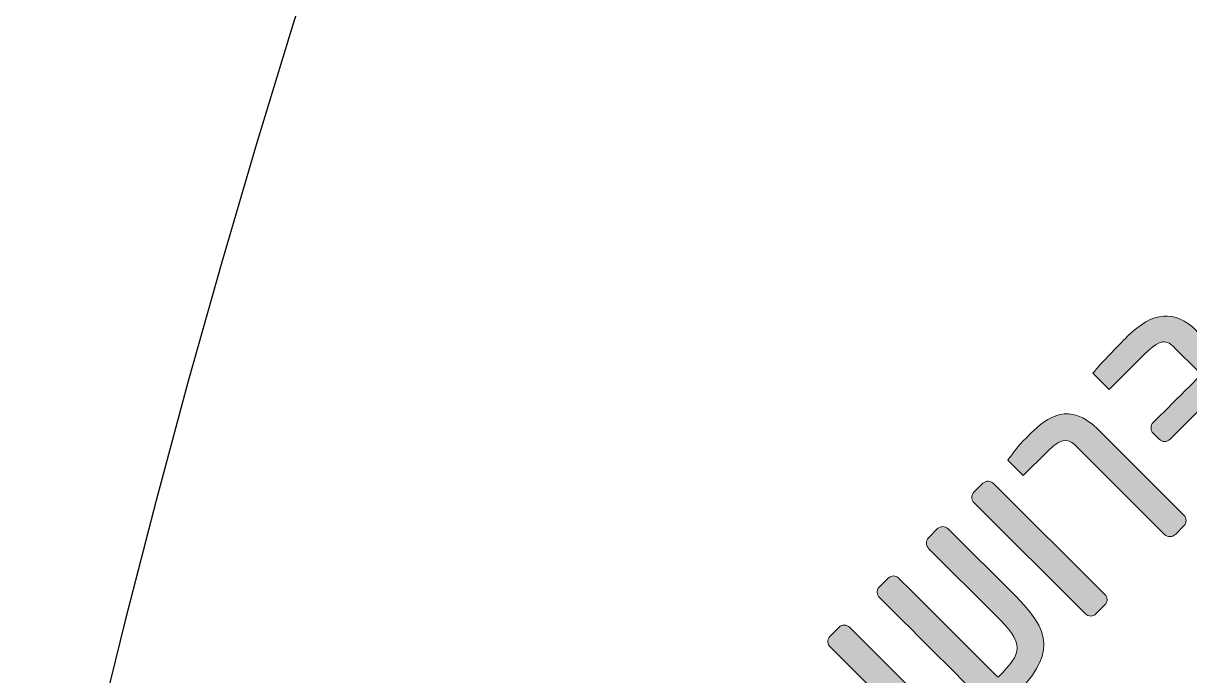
# Model space of a CAD drawing. Extents: x 16295159345 to 16296660660, y -37409619871 to -37408926496.
# Drawn here: x 16295159508.85 to 16295159529.92, y -37408926783.52 to -37408926771.72 of the extents above; entities that cross this region are included whole.
import ezdxf

# ---------------------------------------------------------------- set-up
doc = ezdxf.new("R2010")
doc.units = 0
doc.header["$LTSCALE"] = 10
doc.header["$MEASUREMENT"] = 0
doc.linetypes.add('DASHED', pattern=[19.05, 12.7, -6.35])
doc.layers.add('BODY', color=7, linetype='CONTINUOUS')
doc.layers.add('Default', color=7, linetype='CONTINUOUS')
doc.layers.add('레이어 1', color=7, linetype='CONTINUOUS', lineweight=0)

msp = doc.modelspace()

# ---------------------------------------------------------------- hatches: boundary and pattern name
at = {"layer": '레이어 1'}
h = msp.add_hatch(color=7, dxfattribs=at)
h.dxf.hatch_style = 2
edge = h.paths.add_edge_path()
edge.add_spline(control_points=[(16295159531.1388, -37408926778.377869), (16295159531.1388, -37408926778.377869), (16295159530.038601, -37408926777.279488), (16295159530.038601, -37408926777.279488), (16295159529.65373, -37408926776.895264), (16295159529.24733, -37408926776.928459), (16295159528.795731, -37408926777.380814), (16295159528.59639, -37408926777.580482), (16295159528.328739, -37408926777.855911), (16295159528.230391, -37408926777.974693), (16295159528.231951, -37408926777.973129), (16295159528.183029, -37408926778.032608), (16295159528.183029, -37408926778.032608), (16295159528.183029, -37408926778.032608), (16295159528.168909, -37408926778.049858), (16295159528.168909, -37408926778.049858), (16295159528.168909, -37408926778.049858), (16295159528.46327, -37408926778.343727), (16295159528.46327, -37408926778.343727), (16295159528.46327, -37408926778.343727), (16295159529.108219, -37408926777.697731), (16295159529.108219, -37408926777.697731), (16295159529.43133, -37408926777.374077), (16295159529.522619, -37408926777.465218), (16295159529.688169, -37408926777.630493), (16295159529.688169, -37408926777.630493), (16295159530.095881, -37408926778.037529), (16295159530.12772, -37408926778.069313), (16295159530.094509, -37408926778.102577), (16295159529.26079, -37408926778.937691), (16295159529.26079, -37408926778.937691), (16295159529.206181, -37408926778.992393), (16295159529.205111, -37408926779.080276), (16295159529.258551, -37408926779.133636), (16295159529.258551, -37408926779.133636), (16295159529.367661, -37408926779.242569), (16295159529.367661, -37408926779.242569), (16295159529.421431, -37408926779.296249), (16295159529.509451, -37408926779.295158), (16295159529.56406, -37408926779.240463), (16295159529.56406, -37408926779.240463), (16295159530.397791, -37408926778.405342), (16295159530.43099, -37408926778.372093), (16295159530.46261, -37408926778.403648), (16295159530.78837, -37408926778.728867), (16295159530.78837, -37408926778.728867), (16295159530.953699, -37408926778.893929), (16295159531.044769, -37408926778.984863), (16295159530.721661, -37408926779.308502), (16295159530.721661, -37408926779.308502), (16295159530.0744, -37408926779.951714), (16295159530.0744, -37408926779.951714), (16295159530.0744, -37408926779.951714), (16295159530.366989, -37408926780.243813), (16295159530.366989, -37408926780.243813), (16295159530.366989, -37408926780.243813), (16295159530.44272, -37408926780.18264), (16295159530.44272, -37408926780.18264), (16295159530.581039, -37408926780.067032), (16295159530.87776, -37408926779.781616), (16295159531.03887, -37408926779.620247), (16295159531.490471, -37408926779.1679), (16295159531.52323, -37408926778.761673), (16295159531.1388, -37408926778.377869)], knot_values=[0, 0, 0, 0, 1, 1, 1, 2, 2, 2, 3, 3, 3, 4, 4, 4, 5, 5, 5, 6, 6, 6, 7, 7, 7, 8, 8, 8, 9, 9, 9, 10, 10, 10, 11, 11, 11, 12, 12, 12, 13, 13, 13, 14, 14, 14, 15, 15, 15, 16, 16, 16, 17, 17, 17, 18, 18, 18, 19, 19, 19, 20, 20, 20, 21, 21, 21, 21], degree=3, periodic=0)
h = msp.add_hatch(color=7, dxfattribs=at)
h.dxf.hatch_style = 2
edge = h.paths.add_edge_path()
edge.add_spline(control_points=[(16295159529.811609, -37408926780.809669), (16295159529.86557, -37408926780.755623), (16295159529.866671, -37408926780.665237), (16295159529.813681, -37408926780.612343), (16295159529.813681, -37408926780.612343), (16295159528.259899, -37408926779.061127), (16295159528.259899, -37408926779.061127), (16295159527.753229, -37408926778.555298), (16295159527.342871, -37408926778.836067), (16295159527.04233, -37408926779.137108), (16295159526.82181, -37408926779.357986), (16295159526.77458, -37408926779.424011), (16295159526.7202, -37408926779.500313), (16295159526.7202, -37408926779.500313), (16295159526.688129, -37408926779.544441), (16295159526.688129, -37408926779.544441), (16295159526.688471, -37408926779.543663), (16295159526.64385, -37408926779.601044), (16295159526.64385, -37408926779.601044), (16295159526.64385, -37408926779.601044), (16295159526.630739, -37408926779.618187), (16295159526.630739, -37408926779.618187), (16295159526.630739, -37408926779.618187), (16295159526.911289, -37408926779.898277), (16295159526.911289, -37408926779.898277), (16295159526.911289, -37408926779.898277), (16295159527.353951, -37408926779.454903), (16295159527.353951, -37408926779.454903), (16295159527.653391, -37408926779.154968), (16295159527.766609, -37408926779.267998), (16295159527.876499, -37408926779.377708), (16295159527.876499, -37408926779.377708), (16295159529.464001, -37408926780.962593), (16295159529.464001, -37408926780.962593), (16295159529.516991, -37408926781.015488), (16295159529.606991, -37408926781.014633), (16295159529.66078, -37408926780.960747), (16295159529.66078, -37408926780.960747), (16295159529.811609, -37408926780.809669), (16295159529.811609, -37408926780.809669)], knot_values=[0, 0, 0, 0, 1, 1, 1, 2, 2, 2, 3, 3, 3, 4, 4, 4, 5, 5, 5, 6, 6, 6, 7, 7, 7, 8, 8, 8, 9, 9, 9, 10, 10, 10, 11, 11, 11, 12, 12, 12, 13, 13, 13, 13], degree=3, periodic=0)
h = msp.add_hatch(color=7, dxfattribs=at)
h.dxf.hatch_style = 2
edge = h.paths.add_edge_path()
edge.add_spline(control_points=[(16295159528.386789, -37408926782.236847), (16295159528.44503, -37408926782.178513), (16295159528.43161, -37408926782.095543), (16295159528.385071, -37408926782.04908), (16295159528.385071, -37408926782.04908), (16295159526.37361, -37408926780.040947), (16295159526.37361, -37408926780.040947), (16295159526.32007, -37408926779.987488), (16295159526.234739, -37408926779.985893), (16295159526.18351, -37408926780.037209), (16295159526.18351, -37408926780.037209), (16295159526.020559, -37408926780.200417), (16295159526.020559, -37408926780.200417), (16295159525.96221, -37408926780.258881), (16295159525.97657, -37408926780.342903), (16295159526.024441, -37408926780.390694), (16295159526.024441, -37408926780.390694), (16295159528.0359, -37408926782.398827), (16295159528.0359, -37408926782.398827), (16295159528.08901, -37408926782.451851), (16295159528.17148, -37408926782.452507), (16295159528.223841, -37408926782.400063), (16295159528.223841, -37408926782.400063), (16295159528.386789, -37408926782.236847), (16295159528.386789, -37408926782.236847)], knot_values=[0, 0, 0, 0, 1, 1, 1, 2, 2, 2, 3, 3, 3, 4, 4, 4, 5, 5, 5, 6, 6, 6, 7, 7, 7, 8, 8, 8, 8], degree=3, periodic=0)
h = msp.add_hatch(color=7, dxfattribs=at)
h.dxf.hatch_style = 2
edge = h.paths.add_edge_path()
edge.add_spline(control_points=[(16295159526.79281, -37408926782.09713), (16295159526.79281, -37408926782.09713), (16295159525.554779, -37408926780.861137), (16295159525.554779, -37408926780.861137), (16295159525.50123, -37408926780.807678), (16295159525.415689, -37408926780.806297), (16295159525.364111, -37408926780.857964), (16295159525.364111, -37408926780.857964), (16295159525.198721, -37408926781.023621), (16295159525.198721, -37408926781.023621), (16295159525.140369, -37408926781.082077), (16295159525.15468, -37408926781.166161), (16295159525.202551, -37408926781.213951), (16295159525.202551, -37408926781.213951), (16295159526.40996, -37408926782.419373), (16295159526.40996, -37408926782.419373), (16295159526.94235, -37408926782.950882), (16295159526.90398, -37408926783.092857), (16295159526.455721, -37408926783.544312), (16295159526.422991, -37408926783.511627), (16295159524.66292, -37408926781.754471), (16295159524.66292, -37408926781.754471), (16295159524.60737, -37408926781.699013), (16295159524.52593, -37408926781.697533), (16295159524.47303, -37408926781.750519), (16295159524.47303, -37408926781.750519), (16295159524.31053, -37408926781.913292), (16295159524.31053, -37408926781.913292), (16295159524.252399, -37408926781.971512), (16295159524.266809, -37408926782.055489), (16295159524.31468, -37408926782.103279), (16295159524.31468, -37408926782.103279), (16295159526.0693, -37408926783.855003), (16295159526.104031, -37408926783.889671), (16295159525.89296, -37408926784.099541), (16295159525.72788, -37408926784.230164), (16295159525.56785, -37408926784.230347), (16295159525.39933, -37408926784.230598), (16295159525.225679, -37408926784.090141), (16295159524.98341, -37408926783.848267), (16295159524.98341, -37408926783.848267), (16295159523.775999, -37408926782.64286), (16295159523.775999, -37408926782.64286), (16295159523.72345, -37408926782.590393), (16295159523.63596, -37408926782.588966), (16295159523.585171, -37408926782.639847), (16295159523.585171, -37408926782.639847), (16295159523.419001, -37408926782.806297), (16295159523.419001, -37408926782.806297), (16295159523.36137, -37408926782.864021), (16295159523.37607, -37408926782.949944), (16295159523.422831, -37408926782.99662), (16295159523.422831, -37408926782.99662), (16295159524.66086, -37408926784.232597), (16295159524.66086, -37408926784.232597), (16295159525.41124, -37408926784.981743), (16295159525.804029, -37408926784.842598), (16295159526.602409, -37408926784.042892), (16295159527.40369, -37408926783.240288), (16295159527.54319, -37408926782.846268), (16295159526.79281, -37408926782.09713)], knot_values=[0, 0, 0, 0, 1, 1, 1, 2, 2, 2, 3, 3, 3, 4, 4, 4, 5, 5, 5, 6, 6, 6, 7, 7, 7, 8, 8, 8, 9, 9, 9, 10, 10, 10, 11, 11, 11, 12, 12, 12, 13, 13, 13, 14, 14, 14, 15, 15, 15, 16, 16, 16, 17, 17, 17, 18, 18, 18, 19, 19, 19, 20, 20, 20, 20], degree=3, periodic=0)

# ---------------------------------------------------------------- linework, layer by layer
at = {"layer": 'BODY', "ltscale": 0.7}
for radius, start, end in [(240, 90, 180), (239, 96.01583009, 173.98407268), (233, 96.01583009, 173.98407268)]:
    msp.add_arc((16295159712.05924, -37408926833.401627), radius, start, end, dxfattribs=at)
at = {"layer": 'Default', "linetype": 'DASHED', "ltscale": 0.1}
for radius, start, end in [(213.686972, 96.03133744, 173.96868552), (207.686972, 96.0514092, 173.94845908)]:
    msp.add_arc((16295159712.05924, -37408926833.401627), radius, start, end, dxfattribs=at)
at = {"layer": '레이어 1', "color": 7}
for points, knots in [([(16295159531.1388, -37408926778.377876), (16295159531.1388, -37408926778.377876), (16295159530.038601, -37408926777.279503), (16295159530.038601, -37408926777.279503), (16295159529.65373, -37408926776.895264), (16295159529.24733, -37408926776.928467), (16295159528.795731, -37408926777.380821), (16295159528.59639, -37408926777.58049), (16295159528.328739, -37408926777.855927), (16295159528.230391, -37408926777.974701), (16295159528.231951, -37408926777.973137), (16295159528.183029, -37408926778.032623), (16295159528.183029, -37408926778.032623), (16295159528.183029, -37408926778.032623), (16295159528.168909, -37408926778.049873), (16295159528.168909, -37408926778.049873), (16295159528.168909, -37408926778.049873), (16295159528.46327, -37408926778.34375), (16295159528.46327, -37408926778.34375), (16295159528.46327, -37408926778.34375), (16295159529.108219, -37408926777.697739), (16295159529.108219, -37408926777.697739), (16295159529.43133, -37408926777.374092), (16295159529.522619, -37408926777.465233), (16295159529.688169, -37408926777.630508), (16295159529.688169, -37408926777.630508), (16295159530.095881, -37408926778.037537), (16295159530.12772, -37408926778.069328), (16295159530.094509, -37408926778.102592), (16295159529.26079, -37408926778.937698), (16295159529.26079, -37408926778.937698), (16295159529.206181, -37408926778.992401), (16295159529.205111, -37408926779.080299), (16295159529.258551, -37408926779.133652), (16295159529.258551, -37408926779.133652), (16295159529.367661, -37408926779.242577), (16295159529.367661, -37408926779.242577), (16295159529.421431, -37408926779.296257), (16295159529.509451, -37408926779.295174), (16295159529.56406, -37408926779.240471), (16295159529.56406, -37408926779.240471), (16295159530.397791, -37408926778.405357), (16295159530.43099, -37408926778.372101), (16295159530.46261, -37408926778.403664), (16295159530.78837, -37408926778.728889), (16295159530.78837, -37408926778.728889), (16295159530.953699, -37408926778.893944), (16295159531.044769, -37408926778.984863), (16295159530.721661, -37408926779.308517), (16295159530.721661, -37408926779.308517), (16295159530.0744, -37408926779.951721), (16295159530.0744, -37408926779.951721), (16295159530.0744, -37408926779.951721), (16295159530.366989, -37408926780.24382), (16295159530.366989, -37408926780.24382), (16295159530.366989, -37408926780.24382), (16295159530.44272, -37408926780.182663), (16295159530.44272, -37408926780.182663), (16295159530.581039, -37408926780.067047), (16295159530.87776, -37408926779.781639), (16295159531.03887, -37408926779.620247), (16295159531.490471, -37408926779.167908), (16295159531.52323, -37408926778.761688), (16295159531.1388, -37408926778.377876)], [0, 0, 0, 0, 1, 1, 1, 2, 2, 2, 3, 3, 3, 4, 4, 4, 5, 5, 5, 6, 6, 6, 7, 7, 7, 8, 8, 8, 9, 9, 9, 10, 10, 10, 11, 11, 11, 12, 12, 12, 13, 13, 13, 14, 14, 14, 15, 15, 15, 16, 16, 16, 17, 17, 17, 18, 18, 18, 19, 19, 19, 20, 20, 20, 21, 21, 21, 21]), ([(16295159529.811609, -37408926780.809677), (16295159529.86557, -37408926780.75563), (16295159529.866671, -37408926780.665253), (16295159529.813681, -37408926780.61235), (16295159529.813681, -37408926780.61235), (16295159528.259899, -37408926779.061142), (16295159528.259899, -37408926779.061142), (16295159527.753229, -37408926778.555313), (16295159527.342871, -37408926778.836082), (16295159527.04233, -37408926779.137123), (16295159526.82181, -37408926779.358009), (16295159526.77458, -37408926779.424026), (16295159526.7202, -37408926779.50032), (16295159526.7202, -37408926779.50032), (16295159526.688129, -37408926779.544449), (16295159526.688129, -37408926779.544449), (16295159526.688471, -37408926779.543671), (16295159526.64385, -37408926779.601051), (16295159526.64385, -37408926779.601051), (16295159526.64385, -37408926779.601051), (16295159526.630739, -37408926779.618187), (16295159526.630739, -37408926779.618187), (16295159526.630739, -37408926779.618187), (16295159526.911289, -37408926779.8983), (16295159526.911289, -37408926779.8983), (16295159526.911289, -37408926779.8983), (16295159527.353951, -37408926779.45491), (16295159527.353951, -37408926779.45491), (16295159527.653391, -37408926779.154984), (16295159527.766609, -37408926779.268013), (16295159527.876499, -37408926779.377724), (16295159527.876499, -37408926779.377724), (16295159529.464001, -37408926780.962601), (16295159529.464001, -37408926780.962601), (16295159529.516991, -37408926781.015503), (16295159529.606991, -37408926781.014648), (16295159529.66078, -37408926780.960762), (16295159529.66078, -37408926780.960762), (16295159529.811609, -37408926780.809677), (16295159529.811609, -37408926780.809677)], [0, 0, 0, 0, 1, 1, 1, 2, 2, 2, 3, 3, 3, 4, 4, 4, 5, 5, 5, 6, 6, 6, 7, 7, 7, 8, 8, 8, 9, 9, 9, 10, 10, 10, 11, 11, 11, 12, 12, 12, 13, 13, 13, 13]), ([(16295159528.386789, -37408926782.236862), (16295159528.44503, -37408926782.178528), (16295159528.43161, -37408926782.095558), (16295159528.385071, -37408926782.049103), (16295159528.385071, -37408926782.049103), (16295159526.37361, -37408926780.040947), (16295159526.37361, -37408926780.040947), (16295159526.32007, -37408926779.987503), (16295159526.234739, -37408926779.985909), (16295159526.18351, -37408926780.037216), (16295159526.18351, -37408926780.037216), (16295159526.020559, -37408926780.200439), (16295159526.020559, -37408926780.200439), (16295159525.96221, -37408926780.258904), (16295159525.97657, -37408926780.342918), (16295159526.024441, -37408926780.390709), (16295159526.024441, -37408926780.390709), (16295159528.0359, -37408926782.398849), (16295159528.0359, -37408926782.398849), (16295159528.08901, -37408926782.451874), (16295159528.17148, -37408926782.452522), (16295159528.223841, -37408926782.400078), (16295159528.223841, -37408926782.400078), (16295159528.386789, -37408926782.236862), (16295159528.386789, -37408926782.236862)], [0, 0, 0, 0, 1, 1, 1, 2, 2, 2, 3, 3, 3, 4, 4, 4, 5, 5, 5, 6, 6, 6, 7, 7, 7, 8, 8, 8, 8]), ([(16295159526.79281, -37408926782.097137), (16295159526.79281, -37408926782.097137), (16295159525.554779, -37408926780.861153), (16295159525.554779, -37408926780.861153), (16295159525.50123, -37408926780.807693), (16295159525.415689, -37408926780.806313), (16295159525.364111, -37408926780.857971), (16295159525.364111, -37408926780.857971), (16295159525.198721, -37408926781.023643), (16295159525.198721, -37408926781.023643), (16295159525.140369, -37408926781.082092), (16295159525.15468, -37408926781.166168), (16295159525.202551, -37408926781.213959), (16295159525.202551, -37408926781.213959), (16295159526.40996, -37408926782.419388), (16295159526.40996, -37408926782.419388), (16295159526.94235, -37408926782.950897), (16295159526.90398, -37408926783.092873), (16295159526.455721, -37408926783.544327), (16295159526.422991, -37408926783.51165), (16295159524.66292, -37408926781.754494), (16295159524.66292, -37408926781.754494), (16295159524.60737, -37408926781.69902), (16295159524.52593, -37408926781.69754), (16295159524.47303, -37408926781.750526), (16295159524.47303, -37408926781.750526), (16295159524.31053, -37408926781.913307), (16295159524.31053, -37408926781.913307), (16295159524.252399, -37408926781.971527), (16295159524.266809, -37408926782.055496), (16295159524.31468, -37408926782.103287), (16295159524.31468, -37408926782.103287), (16295159526.0693, -37408926783.855011), (16295159526.104031, -37408926783.889687), (16295159525.89296, -37408926784.099564), (16295159525.72788, -37408926784.230179), (16295159525.56785, -37408926784.230362), (16295159525.39933, -37408926784.230614), (16295159525.225679, -37408926784.090149), (16295159524.98341, -37408926783.848289), (16295159524.98341, -37408926783.848289), (16295159523.775999, -37408926782.642868), (16295159523.775999, -37408926782.642868), (16295159523.72345, -37408926782.590408), (16295159523.63596, -37408926782.588989), (16295159523.585171, -37408926782.63987), (16295159523.585171, -37408926782.63987), (16295159523.419001, -37408926782.806297), (16295159523.419001, -37408926782.806297), (16295159523.36137, -37408926782.864037), (16295159523.37607, -37408926782.949951), (16295159523.422831, -37408926782.996628), (16295159523.422831, -37408926782.996628), (16295159524.66086, -37408926784.232613), (16295159524.66086, -37408926784.232613), (16295159525.41124, -37408926784.981758), (16295159525.804029, -37408926784.842613), (16295159526.602409, -37408926784.042908), (16295159527.40369, -37408926783.240303), (16295159527.54319, -37408926782.846283), (16295159526.79281, -37408926782.097137)], [0, 0, 0, 0, 1, 1, 1, 2, 2, 2, 3, 3, 3, 4, 4, 4, 5, 5, 5, 6, 6, 6, 7, 7, 7, 8, 8, 8, 9, 9, 9, 10, 10, 10, 11, 11, 11, 12, 12, 12, 13, 13, 13, 14, 14, 14, 15, 15, 15, 16, 16, 16, 17, 17, 17, 18, 18, 18, 19, 19, 19, 20, 20, 20, 20])]:
    msp.add_open_spline(points, degree=3, knots=knots, dxfattribs=at)

doc.saveas('drawing.dxf')
